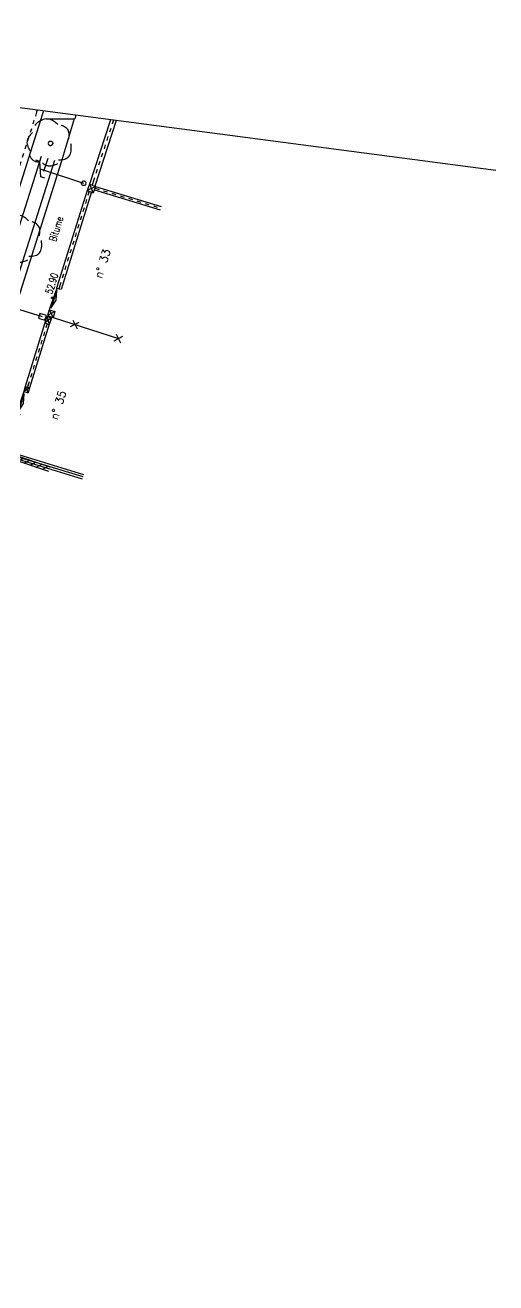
# Model space of a CAD drawing. Extents: x 661843 to 662062, y 6866352 to 6866909.
# Drawn here: x 662032.1 to 662052.7, y 6866853.8 to 6866908.8 of the extents above; entities that cross this region are included whole.
import ezdxf
from ezdxf.enums import TextEntityAlignment as Align

# ---------------------------------------------------------------- set-up
doc = ezdxf.new("R2010")
doc.units = 0
for name, pattern in [('CONTINU', [0]), ('JSI_TCO', [1, 0.5, 0.5]), ('JSI_TIC', [0.2, 0.08, 0.01, -0.1, 0.01])]:
    doc.linetypes.add(name, pattern=pattern)
doc.layers.get('0').update_dxf_attribs({"linetype": 'CONTINUOUS'})
for name, color, linetype in [('ALTI', 140, 'CONTINUOUS'), ('BORDURE', 7, 'CONTINU'), ('GEO_MUR', 1, 'CONTINUOUS'), ('GEO_MUR_HACHURE', 1, 'CONTINUOUS'), ('LIMITE', 7, 'CONTINUOUS'), ('OBJEDF', 240, 'CONTINUOUS'), ('OBJTELECOM', 3, 'CONTINUOUS'), ('TEXTE', 7, 'CONTINUOUS'), ('VEGETATION', 3, 'CONTINUOUS'), ('VOIRIE', 7, 'CONTINUOUS')]:
    doc.layers.add(name, color=color, linetype=linetype)
doc.styles.add('5-2', font='romand.shx', dxfattribs={"height": 0.35})
doc.styles.get("Standard").update_dxf_attribs({"font": 'romans.shx'})
doc.linetypes.add('JSI_HAIED', pattern='A,0.48,0.06,-0.1,[138,jsi_form.shx,S=0.05,R=0,X=-0.1,Y=0],0.06', length=0.7)
doc.linetypes.add('JSI_HAIEG', pattern='A,0.48,0.06,-0.1,[137,jsi_form.shx,S=0.05,R=0,X=-0.1,Y=0],0.06', length=0.7)
doc.linetypes.add('JSI_MUD', pattern='A,0.0001,[130,jsi_form.shx,S=0.5,R=0,X=0.875,Y=0],-0.75', length=0.7501)
doc.linetypes.add('JSI_MUG', pattern='A,0.0001,[130,jsi_form.shx,S=0.5,R=0,X=-0.125,Y=0],-0.75', length=0.7501)
doc.linetypes.add('JSI_MUR', pattern='A,1e-06,-0.5,[130,jsi_form.shx,S=0.7,R=315,X=0.05,Y=0],-0.5', length=1.000001)

# ---------------------------------------------------------------- blocks, each defined once
blk = doc.blocks.new('$B_200')
at = {"color": 0, "linetype": 'BYBLOCK', "flags": 128}
for points in [[(0, -0.5, -0.414214), (-0.5, 0, -0.414214), (0, 0.5)], [(0, -0.5, 0.414214), (0.5, 0, 0.414214), (0, 0.5)]]:
    blk.add_lwpolyline(points, format="xyb", dxfattribs=at)
blk = doc.blocks.new('$B_220')
at = {"color": 0, "linetype": 'BYBLOCK', "flags": 128}
for points in [[(-0.195, 0.351, 0.077685), (-0.303, 0.336, 0.115926), (-0.379, 0.292, 0.119307), (-0.426, 0.217, 0.082378), (-0.441, 0.113)], [(0.297, 0.272, 0.039633), (0.273, 0.344, 0.053426), (0.241, 0.401, 0.147584), (0.154, 0.47, 0.071882), (0.099, 0.483, 0.058066), (0.036, 0.48, 0.043501), (-0.035, 0.463, 0.032041), (-0.113, 0.431)], [(-0.441, 0.033, 0.03619), (-0.474, -0.044, 0.046233), (-0.492, -0.116, 0.121403), (-0.482, -0.245, 0.119181), (-0.41, -0.354, 0.044648), (-0.351, -0.401, 0.034835), (-0.277, -0.443)], [(0.461, -0.046, 0.087593), (0.487, 0.033, 0.096392), (0.482, 0.113, 0.080457), (0.446, 0.192, 0.056881), (0.379, 0.272)], [(0.379, -0.364, 0.076898), (0.431, -0.319, 0.090424), (0.461, -0.265, 0.083207), (0.472, -0.2, 0.062964), (0.461, -0.126)], [(-0.113, -0.443, 0.078382), (0.005, -0.498, 0.113914), (0.113, -0.503, 0.115194), (0.21, -0.458, 0.080222), (0.297, -0.364)]]:
    blk.add_lwpolyline(points, format="xyb", dxfattribs=at)
blk = doc.blocks.new('$B_136')
at = {"color": 0, "linetype": 'BYBLOCK', "flags": 128}
for points in [[(-0.156, 0.844), (-0.156, 0.938), (0.156, 1.062), (0.156, 1.156)], [(0, 0), (0, 1)]]:
    blk.add_lwpolyline(points, dxfattribs=at)
blk = doc.blocks.new('$B_137')
at = {"color": 0, "linetype": 'BYBLOCK', "flags": 128}
for points in [[(-0.156, 0.875), (0.156, 1), (0.156, 1.156)], [(-0.156, 0.781), (-0.156, 0.938), (0.156, 1.062)], [(0, 0), (0, 0.938)]]:
    blk.add_lwpolyline(points, dxfattribs=at)
blk.add_lwpolyline([(-0.055, -0.075), (0.055, -0.075), (0.055, 0.075), (-0.055, 0.075)], close=True)
blk = doc.blocks.new('$B_030')
at = {"color": 0, "linetype": 'BYBLOCK', "flags": 128}
for points in [[(0, 0), (0, 1)], [(0, 1), (1, 1)], [(0, 1), (1, 0)], [(0, 0), (1, 1)], [(0, 0), (1, 0)], [(1, 0), (1, 1)]]:
    blk.add_lwpolyline(points, dxfattribs=at)
blk = doc.blocks.new('$B_027')
at = {"color": 0, "linetype": 'BYBLOCK', "flags": 128}
for points in [[(-0.5, -0.5), (0.5, -0.5), (0.5, -0.188)], [(-0.5, -0.5), (-0.5, -0.188)]]:
    blk.add_lwpolyline(points, dxfattribs=at)
blk.add_lwpolyline([(-0.406, -0.406), (0.406, -0.406), (0, -0.188)], close=True, dxfattribs=at)
blk = doc.blocks.new('$B_210')
at = {"linetype": 'CONTINUOUS'}
blk.add_hatch(color=0, dxfattribs=at).paths.add_polyline_path([(0, -0.5, -1), (0, 0.5, -1)])
at = {"color": 0, "linetype": 'BYBLOCK', "flags": 128}
blk.add_lwpolyline([(0, -0.5, -1), (0, 0.5, -1)], format="xyb", close=True, dxfattribs=at)
blk = doc.blocks.new('GEOCROIX')
at = {"color": 0, "linetype": 'BYBLOCK'}
for p, q in [((-0.5, 0.5), (0.5, -0.5)), ((-0.5, -0.5), (0.5, 0.5))]:
    blk.add_line(p, q, dxfattribs=at)

msp = doc.modelspace()

# ---------------------------------------------------------------- hatches: boundary and pattern name
at = {"layer": 'GEO_MUR_HACHURE'}
h = msp.add_hatch(dxfattribs=at)
h.set_pattern_fill('_U', color=256, scale=0.2, angle=26.515, style=0, pattern_type=0)
h.set_pattern_definition([(26.515037708, (0, 0), (-0.089286535998, 0.178963444562), [])])
h.paths.add_polyline_path([(662031.614, 6866890.018), (662033.169, 6866889.498), (662033.105, 6866889.308), (662031.551, 6866889.828)])

# ---------------------------------------------------------------- linework, layer by layer
at = {"flags": 128}
msp.add_lwpolyline([(662052.678, 6866902.465), (662004.379, 6866908.819)], dxfattribs=at)
at = {"layer": 'BORDURE', "linetype": 'JSI_TCO', "ltscale": 2, "elevation": 57.333, "flags": 128}
for points in [[(662032.846, 6866904.933), (662023.242, 6866874.539), (662016.739, 6866853.806)], [(662032.889, 6866905.069), (662032.846, 6866904.933)], [(662033.004, 6866904.728), (662034.235, 6866904.728), (662033.666, 6866902.822)], [(662033.666, 6866902.822), (662029.553, 6866889.84)]]:
    msp.add_lwpolyline(points, dxfattribs=at)
at = {"layer": 'GEO_MUR', "elevation": 52.886, "flags": 128}
for points in [[(662031.551, 6866889.828), (662033.105, 6866889.308)], [(662031.614, 6866890.018), (662033.169, 6866889.498)]]:
    msp.add_lwpolyline(points, dxfattribs=at)
at = {"layer": 'LIMITE', "linetype": 'JSI_MUG', "ltscale": 0.25}
msp.add_line((662035.949, 6866904.666, 110.033), (662035.894, 6866904.498, 110.042), dxfattribs=at)
at = {"layer": 'LIMITE', "linetype": 'JSI_MUD', "ltscale": 0.25}
msp.add_line((662035.094, 6866902.056, 110.182), (662035.016, 6866901.819, 110.195), dxfattribs=at)
at = {"layer": 'LIMITE', "linetype": 'JSI_MUG', "ltscale": 0.2}
for p, q in [((662034.891, 6866901.553, 110.168), (662034.832, 6866901.362, 110.17)), ((662033.05, 6866895.764, 110.281), (662032.991, 6866895.573, 110.28))]:
    msp.add_line(p, q, dxfattribs=at)
at = {"layer": 'LIMITE', "linetype": 'JSI_MUD', "ltscale": 0.2}
for p, q in [((662033.622, 6866897.477, 110.221), (662033.562, 6866897.286, 110.223)), ((662032.248, 6866893.178, 110.272), (662032.189, 6866892.987, 110.271))]:
    msp.add_line(p, q, dxfattribs=at)
at = {"layer": 'LIMITE', "linetype": 'JSI_TCO', "ltscale": 2, "elevation": 57.333, "flags": 128}
for points in [[(662035.823, 6866904.683), (662034.897, 6866901.858)], [(662036.075, 6866904.649), (662035.135, 6866901.78)], [(662034.796, 6866901.582), (662033.467, 6866897.316)], [(662034.987, 6866901.523), (662033.658, 6866897.256)], [(662032.954, 6866895.793), (662032.093, 6866893.017)], [(662033.145, 6866895.734), (662032.284, 6866892.958)]]:
    msp.add_lwpolyline(points, dxfattribs=at)
at = {"layer": 'LIMITE', "linetype": 'JSI_TIC', "ltscale": 2, "elevation": 57.333, "flags": 128}
for points in [[(662035.949, 6866904.666), (662035.016, 6866901.819)], [(662034.891, 6866901.553), (662033.562, 6866897.286)], [(662035.151, 6866901.685), (662038.022, 6866900.815)], [(662033.05, 6866895.764), (662032.189, 6866892.987)]]:
    msp.add_lwpolyline(points, dxfattribs=at)
at = {"layer": 'LIMITE', "elevation": 57.333, "flags": 128}
for points in [[(662035.129, 6866901.613), (662038, 6866900.743)], [(662035.173, 6866901.756), (662038.044, 6866900.887)], [(662033.313, 6866896.038), (662036.167, 6866895.114)], [(662031.549, 6866889.903), (662034.58, 6866888.975)], [(662031.607, 6866890.094), (662034.638, 6866889.166)]]:
    msp.add_lwpolyline(points, dxfattribs=at)
at = {"layer": 'LIMITE', "linetype": 'JSI_MUR', "ltscale": 0.2, "elevation": 57.333, "flags": 128}
msp.add_lwpolyline([(662031.578, 6866889.999), (662034.609, 6866889.07)], dxfattribs=at)
at = {"layer": 'VEGETATION', "linetype": 'JSI_HAIEG', "ltscale": 2, "elevation": 57.333, "flags": 128}
msp.add_lwpolyline([(662028.695, 6866890.112), (662032.808, 6866903.094)], dxfattribs=at)
at = {"layer": 'VEGETATION', "linetype": 'JSI_MUD', "ltscale": 0.6, "elevation": 57.333, "flags": 128}
msp.add_lwpolyline([(662032.913, 6866902.431), (662033.094, 6866903.003)], dxfattribs=at)
at = {"layer": 'VEGETATION', "linetype": 'JSI_HAIED', "ltscale": 2, "elevation": 57.333, "flags": 128}
msp.add_lwpolyline([(662029.267, 6866889.931), (662033.38, 6866902.913)], dxfattribs=at)
at = {"layer": 'VOIRIE', "linetype": 'JSI_TIC', "ltscale": 2, "elevation": 57.333, "flags": 128}
for points in [[(662032.589, 6866905.015), (662022.985, 6866874.62), (662016.481, 6866853.887)], [(662032.617, 6866905.104), (662032.589, 6866905.015)], [(662034.311, 6866904.881), (662034.262, 6866904.725)]]:
    msp.add_lwpolyline(points, dxfattribs=at)

# ---------------------------------------------------------------- block references
at = {"layer": 'ALTI', "linetype": 'CONTINUOUS', "xscale": 0.0600000004419091, "yscale": 0.0600000004419091, "rotation": 252.698754153289}
msp.add_blockref('$B_210', (662033.27, 6866896.893, 57.333), dxfattribs=at)
at = {"layer": 'LIMITE', "linetype": 'CONTINUOUS'}
for name, p, xscale, yscale, rotation in [('$B_030', (662034.897, 6866901.858, 57.333), 0.2933124787650342, 0.2933000001173738, 249.7928705566579), ('$B_027', (662033.541, 6866896.762, 57.333), 1.00048237361397, 0.5000000000742785, 251.0043328472717), ('$B_030', (662033.141, 6866896.37, 57.333), 0.264361759734565, 0.2644000001874022, 252.2903531743258), ('$B_030', (662033.044, 6866896.072, 57.333), 0.2925544392185755, 0.1999999996568045, 252.0749792016364), ('$B_030', (662032.093, 6866893.017, 57.333), 0.2302145521570078, 0.1999999996568045, 252.9889731750607), ('$B_027', (662032.109, 6866892.239, 57.333), 1.01104502333312, 0.5000000000742785, 252.1987464896036)]:
    msp.add_blockref(name, p, dxfattribs=dict(at, xscale=xscale, yscale=yscale, rotation=rotation))
at = {"layer": 'LIMITE', "xscale": 0.3000000000805099, "yscale": 0.3000000000805099, "zscale": 0.3000000000805099, "rotation": 342.0572305138402}
for p in [(662034.264, 6866895.73, 57.333), (662036.167, 6866895.114, 57.333)]:
    msp.add_blockref('GEOCROIX', p, dxfattribs=at)
at = {"layer": 'OBJEDF', "linetype": 'CONTINUOUS', "xscale": 1.999999999595552, "yscale": 1.999999999595552, "rotation": 72.77025812023196}
msp.add_blockref('$B_137', (662032.843, 6866896.064, 57.333), dxfattribs=at)
at = {"layer": 'OBJTELECOM', "linetype": 'CONTINUOUS'}
for name, xscale, yscale, rotation in [('$B_136', 2.000000000121979, 2.000000000121979, 71.8622094230976), ('$B_200', 0.2000000000049498, 0.2000000000049498, 71.86220942943625)]:
    msp.add_blockref(name, (662034.655, 6866901.9, 57.333), dxfattribs=dict(at, xscale=xscale, yscale=yscale, rotation=rotation))
at = {"layer": 'VEGETATION', "linetype": 'CONTINUOUS'}
for name, p, xscale, yscale, rotation in [('$B_220', (662033.199, 6866903.652, 57.333), 1.999999999921841, 1.999999999921841, 253.384455020871), ('$B_200', (662033.199, 6866903.652, 57.333), 0.1999999999755398, 0.1999999999755398, 253.38445503685), ('$B_220', (662031.911, 6866899.442, 57.333), 2.000000000053153, 2.000000000053153, 252.4207827246238)]:
    msp.add_blockref(name, p, dxfattribs=dict(at, xscale=xscale, yscale=yscale, rotation=rotation))

# ---------------------------------------------------------------- texts
at = {"layer": 'ALTI', "linetype": 'CONTINUOUS', "width": 0.75}
msp.add_text('52.90', height=0.32, rotation=72.6988, dxfattribs=at).set_placement((662033.542, 6866897.913, 57.333), align=Align.RIGHT)
at = {"layer": 'TEXTE', "linetype": 'CONTINUOUS', "width": 0.75}
msp.add_text('Bitume', height=0.32, rotation=72.6735, dxfattribs=at).set_placement((662033.444, 6866899.906, 57.333), align=Align.MIDDLE_CENTER)
at = {"layer": 'TEXTE', "style": '5-2'}
for s, p in [('n° 33', (662035.439, 6866897.714, 57.333)), ('n° 35', (662033.503, 6866891.525, 57.333))]:
    msp.add_text(s, height=0.35, rotation=72.4698, dxfattribs=at).set_placement(p)

doc.saveas('drawing.dxf')
